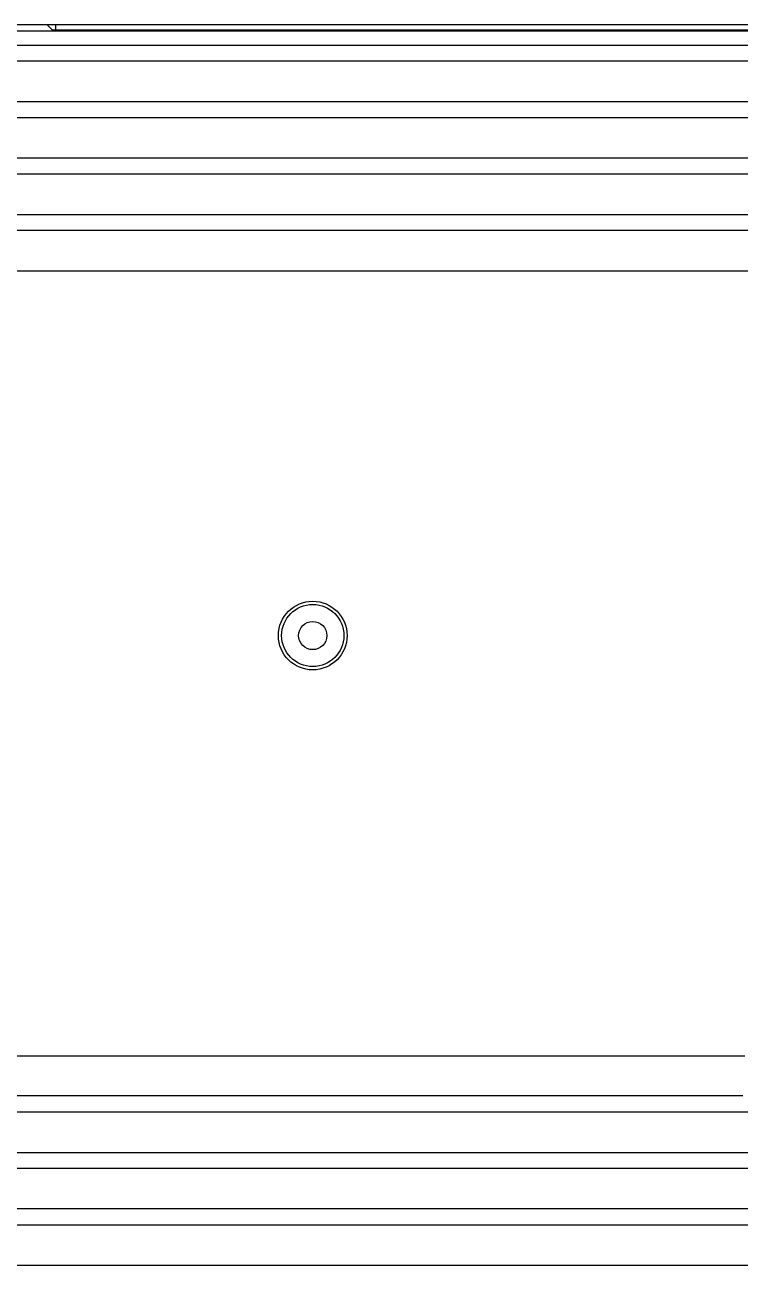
# Model space of a CAD drawing. Extents: x 0 to 1000, y 0 to 562.
# Drawn here: x 201.4 to 378.5, y 255.3 to 562.5 of the extents above; entities that cross this region are included whole.
import ezdxf

# ---------------------------------------------------------------- set-up
doc = ezdxf.new("R2010")
doc.units = 0
doc.layers.add('CABINET', color=8, linetype='Continuous')

# ---------------------------------------------------------------- blocks, each defined once
blk = doc.blocks.new('UDM_LAMINA_S-MAX')
at = {"layer": 'CABINET'}
for p, q in [((1000, 562.5), (0, 562.5)), ((207, 562.5), (208.37, 561.13)), ((209, 562.5), (209, 561.18)), ((917.51, 560.93), (82.49, 560.93)), ((410.73, 561.18), (209, 561.18)), ((48.65, 557.47), (937.79, 557.47)), ((937.79, 553.47), (50.35, 553.47)), ((50.28, 543.5), (937.79, 543.5)), ((937.79, 539.5), (48.65, 539.5)), ((35.7, 529.53), (937.79, 529.53)), ((937.79, 525.53), (35.72, 525.53)), ((32.31, 515.56), (937.79, 515.56)), ((937.79, 511.56), (34.12, 511.56)), ((32.42, 501.59), (937.79, 501.59)), ((500, 293.22), (88.85, 293.22)), ((88.85, 283.25), (488.2, 283.25)), ((472.63, 279.25), (100.24, 279.25)), ((475.31, 269.28), (100.24, 269.28)), ((100.24, 265.28), (477.68, 265.28)), ((100.24, 255.31), (491.04, 255.31))]:
    blk.add_line(p, q, dxfattribs=at)
for points in [[(209, 561.18), (208.87, 561.18), (208.74, 561.18), (208.63, 561.17), (208.53, 561.17), (208.44, 561.17), (208.38, 561.17), (208.35, 561.17), (208.33, 561.17)], [(194.52, 307.19), (207.99, 307.19), (221.46, 307.19), (234.93, 307.19), (248.39, 307.19), (261.86, 307.19), (268.6, 307.19), (275.33, 307.19), (282.06, 307.19), (288.8, 307.19), (295.53, 307.19), (302.27, 307.19), (309, 307.19), (315.74, 307.19), (322.47, 307.19), (329.2, 307.19), (335.94, 307.19), (342.67, 307.19), (349.41, 307.19), (356.14, 307.19), (362.88, 307.19), (369.61, 307.19), (372.98, 307.19), (376.34, 307.19), (379.71, 307.19)], [(379.22, 297.22), (375.86, 297.22), (372.5, 297.22), (369.14, 297.22), (362.41, 297.22), (355.69, 297.22), (348.97, 297.22), (342.25, 297.22), (335.53, 297.22), (328.8, 297.22), (322.08, 297.22), (315.36, 297.22), (301.91, 297.22), (288.47, 297.22), (275.02, 297.22), (261.58, 297.22), (248.13, 297.22), (234.69, 297.22), (221.25, 297.22), (207.8, 297.22), (194.36, 297.22)]]:
    blk.add_lwpolyline(points, dxfattribs=at)
for radius in [8.5, 7.7, 3.5]:
    blk.add_circle((272.72, 411.25), radius, dxfattribs=at)

msp = doc.modelspace()

# ---------------------------------------------------------------- block references
at = {"layer": 'CABINET'}
msp.add_blockref('UDM_LAMINA_S-MAX', (0, 0), dxfattribs=at)

doc.saveas('drawing.dxf')
